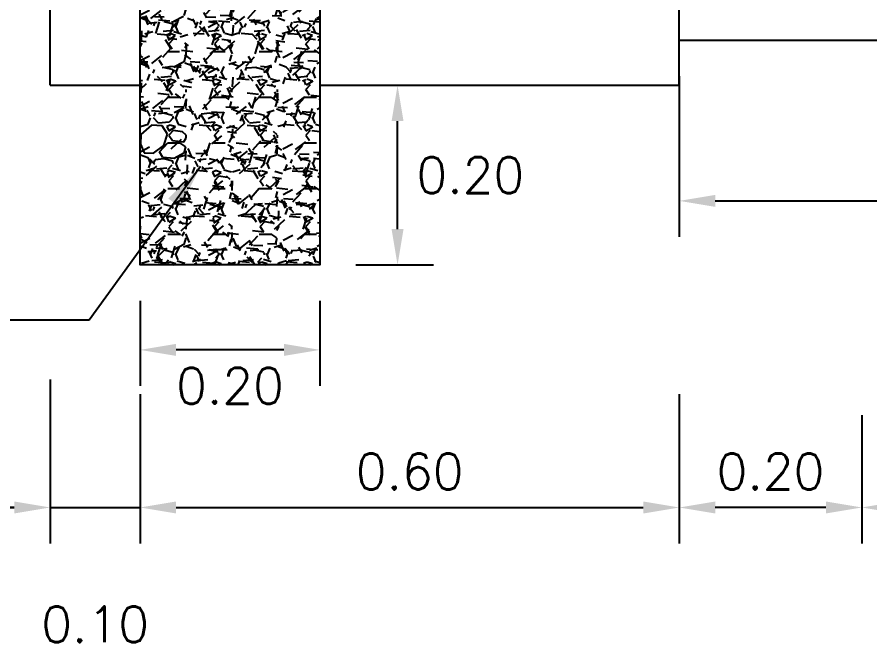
# Model space of a CAD drawing. Header units: metres. Extents: x -90 to 2507, y -28 to 972.
# Drawn here: x 150.961 to 151.91, y 188.807 to 189.509 of the extents above; entities that cross this region are included whole.
import ezdxf

# ---------------------------------------------------------------- set-up
doc = ezdxf.new("R2010")
doc.units = ezdxf.units.M
for name, color, linetype in [('A-MURO', 6, 'Continuous'), ('G-acotado', 8, 'Continuous'), ('G-textos-notas', 7, 'Continuous')]:
    doc.layers.add(name, color=color, linetype=linetype)
doc.styles.add('01COTAS', font='romans.shx')
doc.dimstyles.new('DIM-20-CORTE', dxfattribs={"dimscale": 0.02, "dimtxt": 2, "dimasz": 2, "dimexe": 2, "dimexo": 2, "dimgap": 1, "dimtad": 2, "dimtih": 1, "dimtoh": 1, "dimzin": 1, "dimdsep": 46, "dimtxsty": '01COTAS', "dimcen": 25, "dimclrd": 9, "dimclre": 9, "dimclrt": 7, "dimadec": 0, "dimazin": 0, "dimtfac": 1, "dimtmove": 2, "dimatfit": 3, "dimfxl": 1, "dimtolj": 1, "dimtzin": 0, "dimarcsym": 0})
doc.dimstyles.new('DIM-20-PLANTA', dxfattribs={"dimscale": 0.02, "dimtxt": 2, "dimasz": 2, "dimexe": 2, "dimexo": 2, "dimgap": 1, "dimtad": 1, "dimzin": 1, "dimdsep": 46, "dimtxsty": '01COTAS', "dimcen": 25, "dimclrd": 9, "dimclre": 9, "dimclrt": 7, "dimadec": 0, "dimazin": 0, "dimtfac": 1, "dimtmove": 2, "dimatfit": 3, "dimfxl": 1, "dimtolj": 1, "dimtzin": 0, "dimarcsym": 0})
doc.dimstyles.new('DIM-50-PLANTA', dxfattribs={"dimscale": 0.05, "dimtxt": 2, "dimasz": 2, "dimexe": 2, "dimexo": 2, "dimgap": 1, "dimtad": 1, "dimdec": 0, "dimlfac": 1000, "dimtxsty": '01COTAS', "dimcen": 25, "dimclrd": 9, "dimclre": 9, "dimclrt": 7, "dimadec": 0, "dimazin": 0, "dimtfac": 1, "dimtdec": 0, "dimtmove": 2, "dimatfit": 3, "dimfxl": 1, "dimtolj": 1, "dimtzin": 0, "dimarcsym": 0})

# ---------------------------------------------------------------- blocks, each defined once
blk = doc.blocks.new('*D232')
at = {"color": 9, "lineweight": -2, "transparency": 16777216}
for p, q in [((150.9979036965254, 189.105825222788), (150.9979036965254, 188.9234363875344)), ((150.1979036965255, 189.0635365482237), (150.1979036965255, 188.9234363875344)), ((150.2379036965255, 188.9634363875344), (150.9579036965254, 188.9634363875344))]:
    blk.add_line(p, q, dxfattribs=at)
at = {"color": 9, "transparency": 16777216}
for points in [[(150.2379036965255, 188.970103054201), (150.2379036965255, 188.9567697208677), (150.1979036965255, 188.9634363875344)], [(150.9579036965254, 188.970103054201), (150.9579036965254, 188.9567697208677), (150.9979036965254, 188.9634363875344)]]:
    blk.add_solid(points, dxfattribs=at)
at = {"layer": 'Defpoints', "color": 0, "transparency": 16777216}
for p in [(150.9979036965254, 189.145825222788), (150.1979036965255, 189.1035365482237), (150.9979036965254, 188.9634363875344)]:
    blk.add_point(p, dxfattribs=at)
at = {"color": 7, "transparency": 16777216, "insert": (150.5979036965254, 189.0034363875344), "char_height": 0.04, "attachment_point": 5, "style": '01COTAS'}
blk.add_mtext('\\A1;0.80', dxfattribs=at)
blk = doc.blocks.new('*D233')
at = {"color": 9, "lineweight": -2, "transparency": 16777216}
for p, q in [((150.9979036965254, 189.105825222788), (150.9979036965254, 188.9234363875344)), ((151.0979036965254, 189.089480971899), (151.0979036965254, 188.9234363875344)), ((150.9579036965254, 188.9634363875344), (150.9179036965254, 188.9634363875344)), ((150.9979036965254, 188.9634363875344), (151.0979036965254, 188.9634363875344)), ((151.1379036965254, 188.9634363875344), (151.1779036965254, 188.9634363875344))]:
    blk.add_line(p, q, dxfattribs=at)
at = {"color": 9, "transparency": 16777216}
for points in [[(150.9579036965254, 188.970103054201), (150.9579036965254, 188.9567697208677), (150.9979036965254, 188.9634363875344)], [(151.1379036965254, 188.970103054201), (151.1379036965254, 188.9567697208677), (151.0979036965254, 188.9634363875344)]]:
    blk.add_solid(points, dxfattribs=at)
at = {"layer": 'Defpoints', "color": 0, "transparency": 16777216}
for p in [(150.9979036965254, 189.145825222788), (151.0979036965254, 189.129480971899), (151.0979036965254, 188.9634363875344)]:
    blk.add_point(p, dxfattribs=at)
at = {"color": 7, "transparency": 16777216, "insert": (151.0479036965254, 188.8334363875344), "char_height": 0.04, "attachment_point": 5, "style": '01COTAS'}
blk.add_mtext('\\A1;0.10', dxfattribs=at)
blk = doc.blocks.new('*D234')
at = {"color": 9, "lineweight": -2, "transparency": 16777216}
for p, q in [((151.0979036965254, 189.089480971899), (151.0979036965254, 188.9234363875344)), ((151.6977003372042, 189.089480971899), (151.6977003372042, 188.9234363875344)), ((151.1379036965254, 188.9634363875344), (151.6577003372042, 188.9634363875344))]:
    blk.add_line(p, q, dxfattribs=at)
at = {"color": 9, "transparency": 16777216}
for points in [[(151.1379036965254, 188.970103054201), (151.1379036965254, 188.9567697208677), (151.0979036965254, 188.9634363875344)], [(151.6577003372042, 188.970103054201), (151.6577003372042, 188.9567697208677), (151.6977003372042, 188.9634363875344)]]:
    blk.add_solid(points, dxfattribs=at)
at = {"layer": 'Defpoints', "color": 0, "transparency": 16777216}
for p in [(151.0979036965254, 189.129480971899), (151.6977003372042, 189.129480971899), (151.6977003372042, 188.9634363875344)]:
    blk.add_point(p, dxfattribs=at)
at = {"color": 7, "transparency": 16777216, "insert": (151.3978020168648, 189.0034363875344), "char_height": 0.04, "attachment_point": 5, "style": '01COTAS'}
blk.add_mtext('\\A1;0.60', dxfattribs=at)
blk = doc.blocks.new('*D236')
at = {"color": 9, "lineweight": -2, "transparency": 16777216}
for p, q in [((152.0479036965256, 189.0910810160493), (152.0479036965256, 188.9234363875344)), ((151.9008684964521, 189.0660810161377), (151.9008684964521, 188.9234363875344)), ((151.9408684964521, 188.9634363875344), (152.0079036965256, 188.9634363875344))]:
    blk.add_line(p, q, dxfattribs=at)
at = {"color": 9, "transparency": 16777216}
for points in [[(151.9408684964521, 188.970103054201), (151.9408684964521, 188.9567697208677), (151.9008684964521, 188.9634363875344)], [(152.0079036965256, 188.970103054201), (152.0079036965256, 188.9567697208677), (152.0479036965256, 188.9634363875344)]]:
    blk.add_solid(points, dxfattribs=at)
at = {"layer": 'Defpoints', "color": 0, "transparency": 16777216}
for p in [(152.0479036965256, 189.1310810160493), (151.9008684964521, 189.1060810161377), (152.0479036965256, 188.9634363875344)]:
    blk.add_point(p, dxfattribs=at)
at = {"color": 7, "transparency": 16777216, "insert": (151.9743860964889, 189.0025111583646), "char_height": 0.04, "attachment_point": 5, "style": '01COTAS'}
blk.add_mtext('\\A1;0.15', dxfattribs=at)
blk = doc.blocks.new('*D194')
at = {"color": 9, "lineweight": -2, "transparency": 16777216}
for p, q in [((151.6977003372042, 189.0660810161377), (151.6977003372042, 188.9234363875344)), ((151.9008684964521, 189.0660810161377), (151.9008684964521, 188.9234363875344)), ((151.8608684964521, 188.9634363875344), (151.7377003372042, 188.9634363875344))]:
    blk.add_line(p, q, dxfattribs=at)
at = {"color": 9, "transparency": 16777216}
for points in [[(151.7377003372042, 188.970103054201), (151.7377003372042, 188.9567697208677), (151.6977003372042, 188.9634363875344)], [(151.8608684964521, 188.970103054201), (151.8608684964521, 188.9567697208677), (151.9008684964521, 188.9634363875344)]]:
    blk.add_solid(points, dxfattribs=at)
at = {"layer": 'Defpoints', "color": 0, "transparency": 16777216}
for p in [(151.6977003372042, 189.1060810161377), (151.9008684964521, 189.1060810161377), (151.6977003372042, 188.9634363875344)]:
    blk.add_point(p, dxfattribs=at)
at = {"color": 7, "transparency": 16777216, "insert": (151.7992844168281, 189.0034363875344), "char_height": 0.04, "attachment_point": 5, "style": '01COTAS'}
blk.add_mtext('\\A1;0.20', dxfattribs=at)
blk = doc.blocks.new('*D500')
at = {"color": 9, "lineweight": -2, "transparency": 16777216}
for p, q in [((151.6977003372042, 189.4432140579534), (151.6977003372042, 189.2644991429866)), ((152.5471939881711, 189.4432140579534), (152.5471939881711, 189.2644991429866)), ((151.7377003372042, 189.3044991429866), (152.5071939881711, 189.3044991429866))]:
    blk.add_line(p, q, dxfattribs=at)
at = {"color": 9, "transparency": 16777216}
for points in [[(151.7377003372042, 189.3111658096532), (151.7377003372042, 189.2978324763199), (151.6977003372042, 189.3044991429866)], [(152.5071939881711, 189.3111658096532), (152.5071939881711, 189.2978324763199), (152.5471939881711, 189.3044991429866)]]:
    blk.add_solid(points, dxfattribs=at)
at = {"layer": 'Defpoints', "color": 0, "transparency": 16777216}
for p in [(151.6977003372042, 189.4832140579534), (152.5471939881711, 189.4832140579534), (152.5471939881711, 189.3044991429866)]:
    blk.add_point(p, dxfattribs=at)
at = {"color": 7, "transparency": 16777216, "insert": (152.1224471626876, 189.3444991429866), "char_height": 0.04, "attachment_point": 5, "style": '01COTAS'}
blk.add_mtext('\\A1;0.85', dxfattribs=at)
blk = doc.blocks.new('*D503')
at = {"layer": 'Defpoints', "color": 0, "transparency": 16777216}
for p in [(151.0979036965254, 189.2332140579533), (151.2979036965254, 189.2332140579533), (151.0979036965254, 189.1387622585269)]:
    blk.add_point(p, dxfattribs=at)
at = {"layer": 'G-acotado', "color": 9, "lineweight": -2, "transparency": 16777216}
for p, q in [((151.0979036965254, 189.1932140579534), (151.0979036965254, 189.0987622585269)), ((151.2979036965254, 189.1932140579534), (151.2979036965254, 189.0987622585269)), ((151.2579036965254, 189.1387622585269), (151.1379036965254, 189.1387622585269))]:
    blk.add_line(p, q, dxfattribs=at)
at = {"layer": 'G-acotado', "color": 9, "transparency": 16777216}
for points in [[(151.1379036965254, 189.1454289251936), (151.1379036965254, 189.1320955918602), (151.0979036965254, 189.1387622585269)], [(151.2579036965254, 189.1454289251936), (151.2579036965254, 189.1320955918602), (151.2979036965254, 189.1387622585269)]]:
    blk.add_solid(points, dxfattribs=at)
at = {"layer": 'G-acotado', "color": 7, "transparency": 16777216, "insert": (151.1979036965254, 189.0987622585269), "char_height": 0.04, "attachment_point": 5, "style": '01COTAS'}
blk.add_mtext('\\A1;0.20', dxfattribs=at)
blk = doc.blocks.new('*D504')
at = {"layer": 'Defpoints', "color": 0, "transparency": 16777216}
for p in [(151.2979036965254, 189.4332140579534), (151.3843238731101, 189.4332140579534), (151.2979036965254, 189.2332140579534)]:
    blk.add_point(p, dxfattribs=at)
at = {"layer": 'G-acotado', "color": 9, "lineweight": -2, "transparency": 16777216}
for p, q in [((151.3379036965254, 189.4332140579534), (151.4243238731101, 189.4332140579534)), ((151.3843238731101, 189.2732140579534), (151.3843238731101, 189.3932140579534)), ((151.3379036965254, 189.2332140579534), (151.4243238731101, 189.2332140579534))]:
    blk.add_line(p, q, dxfattribs=at)
at = {"layer": 'G-acotado', "color": 9, "transparency": 16777216}
for points in [[(151.3776572064434, 189.3932140579534), (151.3909905397767, 189.3932140579534), (151.3843238731101, 189.4332140579534)], [(151.3776572064434, 189.2732140579534), (151.3909905397767, 189.2732140579534), (151.3843238731101, 189.2332140579534)]]:
    blk.add_solid(points, dxfattribs=at)
at = {"layer": 'G-acotado', "color": 7, "transparency": 16777216, "insert": (151.4652762540624, 189.3332140579533), "char_height": 0.04, "attachment_point": 5, "style": '01COTAS'}
blk.add_mtext('\\A1;0.20', dxfattribs=at)

msp = doc.modelspace()

# ---------------------------------------------------------------- hatches: boundary and pattern name
h = msp.add_hatch()
h.set_pattern_fill('GRAVEL', color=8, scale=0.002)
h.set_pattern_definition([(228.0127875, (151.1344796965254, 189.3967140579534), (-0.4064000000319161, -0.4571999999716357), [0.0068344288, -0.6766096727913]), (184.969741, (151.1299076965254, 189.3916340579534), (0.6095999997588101, 0.05080000289395848), [0.01172809439999999, -1.161080977870478]), (132.5104471, (151.1182236965254, 189.3906180579534), (0.5080000002145498, -0.5587999998049191), [0.0082696304, -0.818694455882]), (267.273689, (151.0984116965254, 189.3779180579534), (0.0508000001063945, 1.015999999994663), [0.01068009039999999, -1.057328748514758]), (292.83365418, (151.0979036965254, 189.3672500579534), (-0.2540000000212682, 0.6095999999911091), [0.01047267399999999, -1.036796154906878]), (357.2736889999999, (151.1019676965254, 189.3575980579534), (-1.015999999994663, 0.05080000010639456), [0.01068009039999999, -1.057328748514758]), (37.69424047, (151.1126356965254, 189.3570900579534), (-0.6603999999707179, -0.5080000000380083), [0.0141238732, -1.39826230628494]), (72.25532837, (151.1238116965254, 189.3657260579534), (0.3556000000955858, 1.117599999969577), [0.0133343904, -1.3201051320381]), (121.42956562, (151.1278756965254, 189.3784260579534), (-0.4064000000576624, 0.6603999999645204), [0.01071626, -1.06091091397424]), (175.2363583, (151.1222876965254, 189.3875700579534), (0.5587999999919905, -0.05080000008778512), [0.01223426559999999, -0.5994787389999992]), (222.3974378, (151.1100956965254, 189.3885860579534), (-0.6095999999804932, -0.5588000000212798), [0.0158215584, -1.56633545024354]), (138.81407483, (151.1487036965254, 189.3774100579534), (-0.3555999999786701, 0.3048000000247836), [0.005400090799999999, -0.53461131648688]), (171.4692344, (151.1446396965254, 189.3809660579534), (0.6604000000177931, -0.1015999998847469), [0.0102736396, -1.0170927799408]), (225, (151.1344796965254, 189.3824900579534), (-7.105427357601002e-18, -0.05080000000000479), [0.0071841868, -0.06465786216856]), (203.19859051, (151.1309236965254, 189.3885860579534), (0.2540000000069218, 0.1015999999821867), [0.003868826399999996, -0.3830124473778795]), (291.80140949, (151.1273676965254, 189.3870620579534), (-0.05080000001062992, 0.1523999999964575), [0.005471312400000001, -0.2680950598]), (30.96375653, (151.1293996965254, 189.3819820579534), (0.1524000000037277, 0.1015999999944225), [0.008886393199999986, -0.2873259630581996]), (161.56505118, (151.1370196965254, 189.3865540579534), (0.1016000000026517, -0.05079999999467507), [0.0064257428, -0.15421796233656]), (16.389540334, (151.0979036965254, 189.3870620579534), (0.5080000000000029, 0.1524000000000049), [0.009001760000000001, -0.8911765334507801]), (70.34617594, (151.1065396965254, 189.3896020579534), (-0.2032000000185863, -0.5587999999934081), [0.007551978799999999, -0.747644313564]), (293.19859051, (151.1370196965254, 189.3967140579534), (-0.1015999999822653, 0.2540000000071057), [0.007737601999999994, -0.3791436717778795]), (343.6104596700001, (151.1400676965254, 189.3896020579534), (-0.5080000000106457, 0.1523999999644572), [0.009001759999999987, -0.8911765334507991]), (339.44395478, (151.0979036965254, 189.3555660579534), (-0.2539999999999972, 0.1016000000000042), [0.008680703999999985, -0.4253546862621196]), (294.7751406, (151.1060316965254, 189.3525180579534), (-0.2540000003023386, 0.5587999998625451), [0.0072734424, -0.7200718676144001]), (66.80140949, (151.1375276965254, 189.3459140579534), (0.101599999984046, 0.2540000000063861), [0.007737602000000001, -0.3791436717778799]), (17.35402464, (151.1405756965254, 189.3530260579534), (-0.6603999999868604, -0.2032000000426493), [0.008515654800000001, -0.8430475196039999]), (69.44395478, (151.1126356965254, 189.3459140579534), (-0.1016000000017692, -0.2539999999992926), [0.004340352, -0.4296950382621201]), (101.309932474, (151.1344796965254, 189.3459140579534), (-0.050800000000008, 0.2032000000000074), [0.002590292, -0.25643989929052]), (165.963756532, (151.1339716965254, 189.3484540579534), (0.1523999999999903, -0.0507999999999973), [0.010472674, -0.19898109178138]), (186.00900596, (151.1238116965254, 189.3509940579534), (0.5079999999973074, 0.05080000002658707), [0.009705339999999986, -0.9608272972667392]), (303.69006753, (151.1293996965254, 189.3774100579534), (-0.05080000000705937, 0.101599999996474), [0.0073264776, -0.1758355271936]), (353.15722659, (151.1334636965254, 189.3713140579534), (0.8636000000053137, -0.1015999999547879), [0.0127911352, -1.26632018130062]), (60.9453959, (151.1461636965254, 189.3697900579534), (-0.2032000000055937, -0.3555999999968051), [0.0052301648, -0.5177878463622]), (90, (151.1487036965254, 189.3743620579534), (-0.0508, 0.0508), [0.003048, -0.047752]), (120.25643716, (151.1227956965254, 189.3525180579534), (0.2031999999751433, -0.3556000000141959), [0.0070573392, -0.698678815464]), (48.01278749999999, (151.1192396965254, 189.3586140579534), (0.4064000000335068, 0.4571999999702041), [0.0136688576, -0.6697752439913]), (0, (151.1283836965254, 189.3687740579534), (0.0508, 0.0508), [0.013208, -0.037592]), (325.3048465, (151.1415916965254, 189.3687740579534), (0.5080000001924306, -0.3555999997250915), [0.0080321912, -0.7951863344828001]), (254.0546040999999, (151.1481956965254, 189.3642020579534), (-0.05079999999645114, -0.2032000000008949), [0.007396581599999999, -0.36243300077544]), (207.64597536, (151.1461636965254, 189.3570900579534), (-0.9652000000354669, -0.507999999932615), [0.01204290199999999, -1.192249288458758]), (175.42607874, (151.1354956965254, 189.3515020579534), (-0.6603999999999766, 0.05079999999998956), [0.0127405892, -1.2613169291248])])
edge = h.paths.add_edge_path()
edge.add_line((151.0979036965254, 189.5332140579534), (151.2979036965254, 189.5332140579534))
edge.add_line((151.2979036965254, 189.5332140579534), (151.2979036965254, 189.2332140579533))
edge.add_line((151.2979036965254, 189.2332140579533), (151.0979036965254, 189.2332140579533))
edge.add_line((151.0979036965254, 189.2332140579533), (151.0979036965254, 189.5459140579534))

# ---------------------------------------------------------------- linework, layer by layer
at = {"layer": 'A-MURO', "color": 1, "ltscale": 0.18}
msp.add_line((151.6977003372042, 189.4832140579534), (152.5471939881711, 189.4832140579534), dxfattribs=at)
for points in [[(151.2979036965254, 189.4332140579534), (151.6977003372042, 189.4332140579534), (151.6977003372042, 189.8331977765152), (151.8979036965256, 189.8331977765153), (151.8979036965256, 191.5331977765152)], [(150.9979036965254, 189.4332140579534), (150.9979036965254, 190.3332175797352), (151.0979036965254, 190.3332175797352)], [(151.0979036965254, 189.5332140579534), (151.2979036965254, 189.5332140579534), (151.2979036965254, 189.2332140579533), (151.0979036965254, 189.2332140579533), (151.0979036965254, 189.5459140579534)], [(150.9979036965254, 189.4332140579534), (151.0979036965254, 189.4332140579534)]]:
    msp.add_lwpolyline(points, dxfattribs=at)

# ---------------------------------------------------------------- dimensions: what is measured, and where the dimension line sits
for base, p1, p2, picture, middle in [((152.5471939881711, 189.3044991429866), (151.6977003372042, 189.4832140579534), (152.5471939881711, 189.4832140579534), '*D500', (152.1224471626876, 189.3444991429866)), ((150.9979036965254, 188.9634363875344), (150.1979036965255, 189.1035365482237), (150.9979036965254, 189.145825222788), '*D232', (150.5979036965254, 189.0034363875344)), ((151.0979036965254, 188.9634363875344), (150.9979036965254, 189.145825222788), (151.0979036965254, 189.129480971899), '*D233', (151.0479036965254, 188.8334363875344)), ((151.6977003372042, 188.9634363875344), (151.0979036965254, 189.129480971899), (151.6977003372042, 189.129480971899), '*D234', (151.3978020168648, 189.0034363875344)), ((151.6977003372042, 188.9634363875344), (151.9008684964521, 189.1060810161377), (151.6977003372042, 189.1060810161377), '*D194', (151.7992844168281, 189.0034363875344))]:
    dim = msp.add_linear_dim(base=base, p1=p1, p2=p2, dimstyle='DIM-20-PLANTA')
    dim.commit()
    dim.dimension.update_dxf_attribs({"geometry": picture, "text_midpoint": middle})
dim = msp.add_linear_dim(base=(152.0479036965256, 188.9634363875344), p1=(151.9008684964521, 189.1060810161377), p2=(152.0479036965256, 189.1310810160493), dimstyle='DIM-20-PLANTA')
dim.commit()
dim.dimension.update_dxf_attribs({"geometry": '*D236', "text_midpoint": (151.9743860964889, 189.0025111583646), "dimtype": 160})
at = {"layer": 'G-acotado'}
dim = msp.add_linear_dim(base=(151.3843238731101, 189.4332140579534), p1=(151.2979036965254, 189.2332140579533), p2=(151.2979036965254, 189.4332140579534), angle=90, dimstyle='DIM-20-CORTE', dxfattribs=at)
dim.commit()
dim.dimension.update_dxf_attribs({"geometry": '*D504', "text_midpoint": (151.4652762540624, 189.3332140579533)})
dim = msp.add_linear_dim(base=(151.0979036965254, 189.1387622585269), p1=(151.2979036965254, 189.2332140579533), p2=(151.0979036965254, 189.2332140579533), dimstyle='DIM-20-CORTE', dxfattribs=at)
dim.commit()
dim.dimension.update_dxf_attribs({"geometry": '*D503', "text_midpoint": (151.1979036965254, 189.0987622585269)})

# ---------------------------------------------------------------- leaders
at = {"layer": 'G-textos-notas'}
msp.add_leader([(151.1652152506124, 189.3428069966989), (151.0413645612125, 189.171703695959), (150.5432502643751, 189.171703695959)], dimstyle='DIM-50-PLANTA', override={"dimasz": 1, "dimtad": 0, "dimcen": 1.393144907654869}, dxfattribs=at)

doc.saveas('drawing.dxf')
